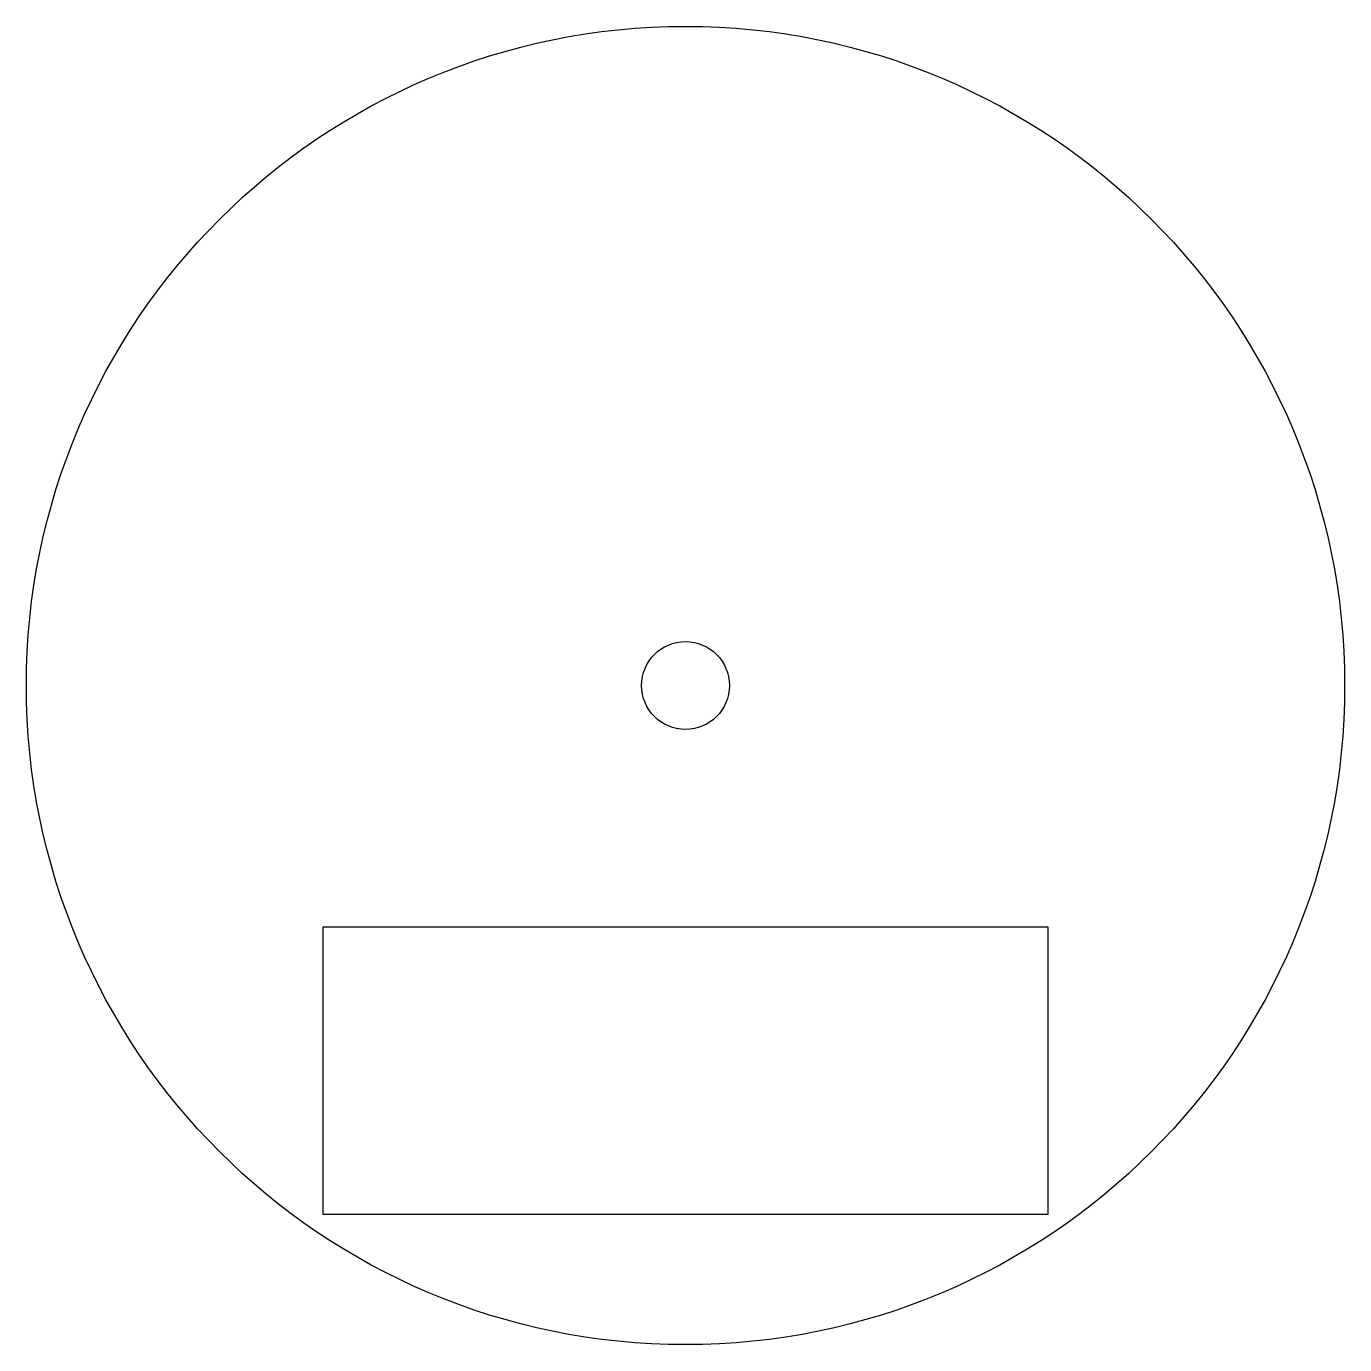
# Model space of a CAD drawing. Header units: millimetres. Extents: x -30 to 30, y -30 to 30.
import ezdxf

# ---------------------------------------------------------------- set-up
doc = ezdxf.new("R2010")
doc.units = ezdxf.units.MM
doc.layers.get('0').update_dxf_attribs({"linetype": 'CONTINUOUS'})

msp = doc.modelspace()

# ---------------------------------------------------------------- linework, layer by layer
msp.add_lwpolyline([(16.5, -11), (-16.5, -11), (-16.5, -24.055), (16.5, -24.055)], close=True)
for radius in [30, 2]:
    msp.add_circle((0, 0), radius)

doc.saveas('drawing.dxf')
